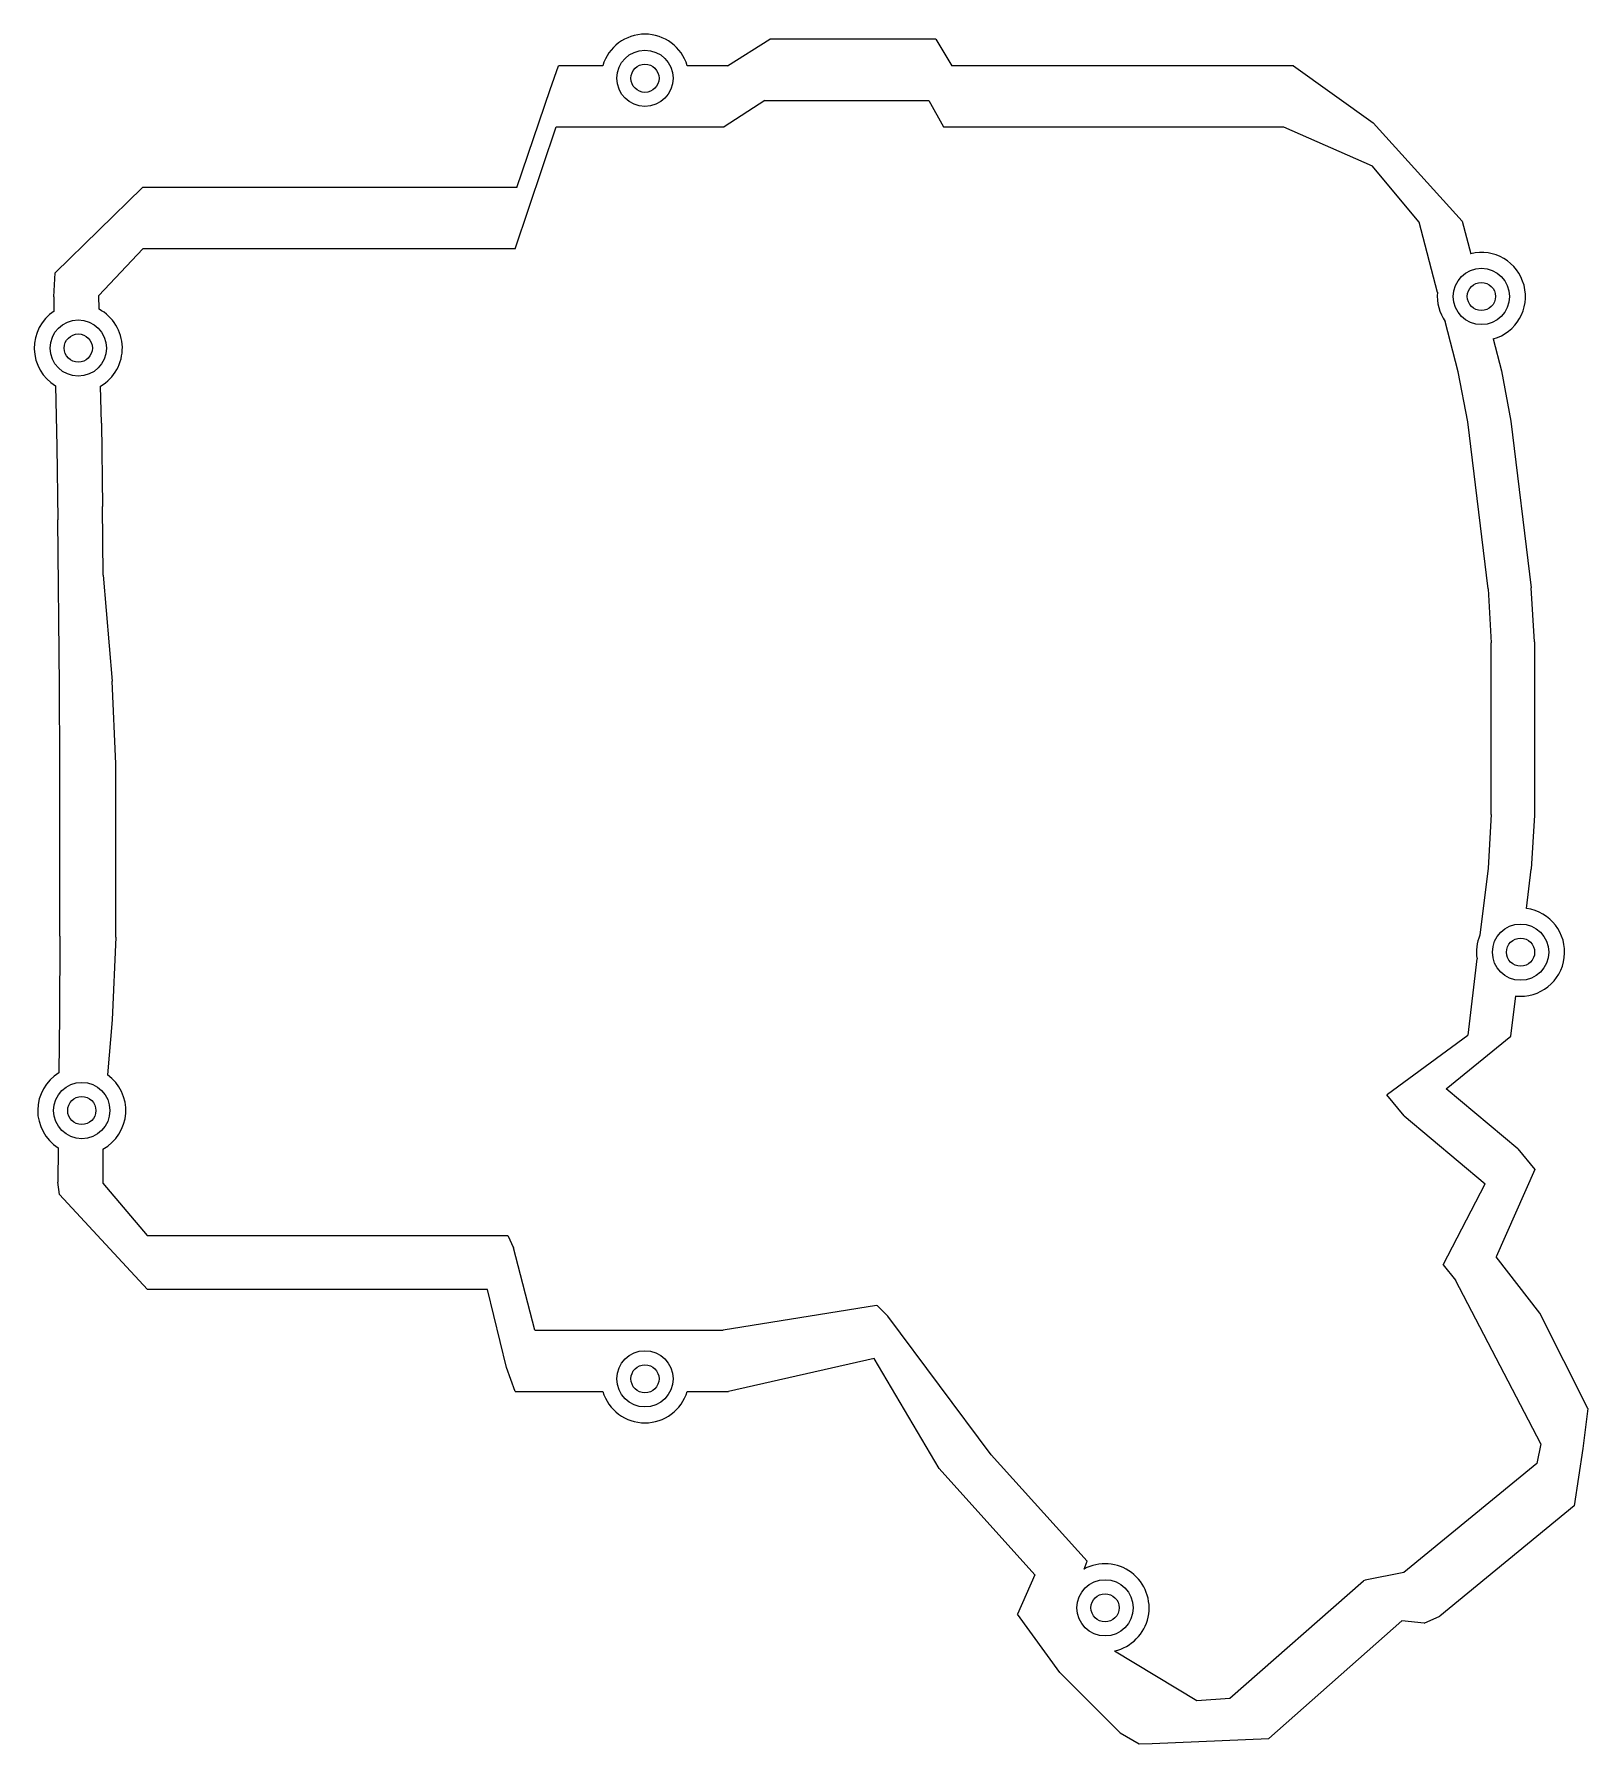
# Model space of a CAD drawing. Header units: millimetres. Extents: x -67 to 99, y -108 to 74.
import ezdxf

# ---------------------------------------------------------------- set-up
doc = ezdxf.new("R2010")
doc.units = ezdxf.units.MM

msp = doc.modelspace()

# ---------------------------------------------------------------- linework, layer by layer
for p, q in [((7.03, 70.66, -5), (11.55, 73.48, -5)), ((7.03, 70.66), (11.55, 73.48)), ((29.24, 73.48, -5), (11.55, 73.48, -5)), ((11.55, 73.48, -5), (11.55, 73.48)), ((29.24, 73.48), (11.55, 73.48)), ((29.24, 73.48, -5), (30.96, 70.66, -5)), ((29.24, 73.48, -5), (29.24, 73.48)), ((29.24, 73.48), (30.96, 70.66)), ((-11.88, 68.11, -5), (-10.97, 70.66, -5)), ((-11.88, 68.11), (-10.97, 70.66)), ((-6.26, 70.66, -5), (-10.97, 70.66, -5)), ((-10.97, 70.66, -5), (-10.97, 70.66)), ((-6.26, 70.66), (-10.97, 70.66)), ((-6.26, 70.66, -5), (-6.26, 70.66)), ((-4.76, 69.32, -5), (-4.76, 69.32, -3.75)), ((-3.26, 69.32, -3.75), (-3.26, 69.32)), ((7.03, 70.66, -5), (2.75, 70.66, -5)), ((2.75, 70.66, -5), (2.75, 70.66)), ((7.03, 70.66), (2.75, 70.66)), ((7.03, 70.66, -5), (7.03, 70.66)), ((67.39, 70.66, -5), (30.96, 70.66, -5)), ((30.96, 70.66, -5), (30.96, 70.66)), ((67.39, 70.66), (30.96, 70.66)), ((67.39, 70.66, -5), (75.89, 64.57, -5)), ((67.39, 70.66, -5), (67.39, 70.66)), ((67.39, 70.66), (75.89, 64.57)), ((-15.43, 57.66, -5), (-11.88, 68.11, -5)), ((-15.43, 57.66), (-11.88, 68.11)), ((-11.88, 68.11, -5), (-11.88, 68.11)), ((11.02, 66.95), (6.69, 64.13)), ((11.02, 66.95, -2), (6.69, 64.13, -2)), ((11.02, 66.95), (28.52, 66.95)), ((11.02, 66.95, -2), (11.02, 66.95)), ((11.02, 66.95, -2), (28.52, 66.95, -2)), ((28.52, 66.95), (30.08, 64.13)), ((28.52, 66.95, -2), (28.52, 66.95)), ((28.52, 66.95, -2), (30.08, 64.13, -2)), ((-15.59, 51.13), (-11.24, 64.13)), ((-15.59, 51.13, -2), (-11.24, 64.13, -2)), ((-11.24, 64.13), (6.69, 64.13)), ((-11.24, 64.13, -2), (-11.24, 64.13)), ((-11.24, 64.13, -2), (6.69, 64.13, -2)), ((6.69, 64.13, -2), (6.69, 64.13)), ((30.08, 64.13), (66.34, 64.13)), ((30.08, 64.13, -2), (30.08, 64.13)), ((30.08, 64.13, -2), (66.34, 64.13, -2)), ((66.34, 64.13), (75.79, 59.97)), ((66.34, 64.13, -2), (66.34, 64.13)), ((66.34, 64.13, -2), (75.79, 59.97, -2)), ((85.39, 54.07, -5), (75.89, 64.57, -5)), ((75.89, 64.57, -5), (75.89, 64.57)), ((85.39, 54.07), (75.89, 64.57)), ((80.79, 53.97), (75.79, 59.97)), ((75.79, 59.97, -2), (75.79, 59.97)), ((80.79, 53.97, -2), (75.79, 59.97, -2)), ((-64.65, 48.57, -5), (-55.34, 57.66, -5)), ((-64.65, 48.57), (-55.34, 57.66)), ((-15.43, 57.66, -5), (-55.34, 57.66, -5)), ((-55.34, 57.66, -5), (-55.34, 57.66)), ((-15.43, 57.66), (-55.34, 57.66)), ((-15.43, 57.66, -5), (-15.43, 57.66)), ((82.75, 46.5), (80.79, 53.97)), ((80.79, 53.97, -2), (80.79, 53.97)), ((82.75, 46.5, -2), (80.79, 53.97, -2)), ((85.39, 54.07, -5), (86.3, 50.62, -5)), ((85.39, 54.07, -5), (85.39, 54.07)), ((85.39, 54.07), (86.3, 50.62)), ((-60.01, 46.15), (-55.32, 51.13)), ((-60.01, 46.15, -2), (-55.32, 51.13, -2)), ((-15.59, 51.13), (-55.32, 51.13)), ((-55.32, 51.13, -2), (-55.32, 51.13)), ((-15.59, 51.13, -2), (-55.32, 51.13, -2)), ((-15.59, 51.13, -2), (-15.59, 51.13)), ((86.3, 50.62, -5), (86.3, 50.62)), ((-64.81, 46.02, -5), (-64.65, 48.57, -5)), ((-64.81, 46.02), (-64.65, 48.57)), ((-64.65, 48.57, -5), (-64.65, 48.57)), ((-64.81, 46.02, -5), (-64.78, 44.48, -5)), ((-64.81, 46.02, -5), (-64.81, 46.02)), ((-64.81, 46.02), (-64.78, 44.48)), ((-59.98, 44.7), (-60.01, 46.15)), ((-59.98, 44.7, -2), (-60.01, 46.15, -2)), ((-60.01, 46.15, -2), (-60.01, 46.15)), ((82.75, 46.5, -2), (82.75, 46.5)), ((84.43, 46.06, -5), (84.43, 46.06, -3.75)), ((85.93, 46.06, -3.75), (85.93, 46.06)), ((-64.78, 44.48, -5), (-64.78, 44.48)), ((-59.98, 44.7, -2), (-59.98, 44.7)), ((84.97, 38.04), (83.57, 43.38)), ((83.57, 43.38, -2), (83.57, 43.38)), ((84.97, 38.04, -2), (83.57, 43.38, -2)), ((-65.19, 40.56, -5), (-65.19, 40.56, -3.75)), ((-63.69, 40.56, -3.75), (-63.69, 40.56)), ((88.68, 41.53, -5), (89.57, 38.14, -5)), ((88.68, 41.53, -5), (88.68, 41.53)), ((88.68, 41.53), (89.57, 38.14)), ((-64.62, 36.53, -5), (-64.49, 30.08, -5)), ((-64.62, 36.53, -5), (-64.62, 36.53)), ((-64.62, 36.53), (-64.49, 30.08)), ((-59.73, 32.55), (-59.81, 36.5)), ((-59.73, 32.55, -2), (-59.81, 36.5, -2)), ((-59.81, 36.5, -2), (-59.81, 36.5)), ((85.98, 32.68), (84.97, 38.04)), ((84.97, 38.04, -2), (84.97, 38.04)), ((85.98, 32.68, -2), (84.97, 38.04, -2)), ((89.57, 38.14, -5), (90.58, 32.78, -5)), ((89.57, 38.14, -5), (89.57, 38.14)), ((89.57, 38.14), (90.58, 32.78)), ((-59.73, 32.55), (-59.6, 23.66)), ((-59.73, 32.55, -2), (-59.6, 23.66, -2)), ((-59.73, 32.55, -2), (-59.73, 32.55)), ((88.14, 14.9), (85.98, 32.68)), ((85.98, 32.68, -2), (85.98, 32.68)), ((88.14, 14.9, -2), (85.98, 32.68, -2)), ((90.58, 32.78, -5), (92.74, 15, -5)), ((90.58, 32.78, -5), (90.58, 32.78)), ((90.58, 32.78), (92.74, 15)), ((-64.49, 30.08, -5), (-64.37, 22.24, -5)), ((-64.49, 30.08, -5), (-64.49, 30.08)), ((-64.49, 30.08), (-64.37, 22.24)), ((-64.21, 4.57, -5), (-64.37, 22.24, -5)), ((-64.37, 22.24, -5), (-64.37, 22.24)), ((-64.21, 4.57), (-64.37, 22.24)), ((-59.54, 16.35), (-59.6, 23.66)), ((-59.54, 16.35, -2), (-59.6, 23.66, -2)), ((-59.6, 23.66, -2), (-59.6, 23.66)), ((-59.54, 16.35), (-58.57, 5.04)), ((-59.54, 16.35, -2), (-58.57, 5.04, -2)), ((-59.54, 16.35, -2), (-59.54, 16.35)), ((88.14, 14.9), (88.48, 9.15)), ((88.14, 14.9, -2), (88.48, 9.15, -2)), ((88.14, 14.9, -2), (88.14, 14.9)), ((93.08, 9.25, -5), (92.74, 15, -5)), ((92.74, 15, -5), (92.74, 15)), ((93.08, 9.25), (92.74, 15)), ((88.48, -9.15), (88.48, 9.15)), ((88.48, 9.15, -2), (88.48, 9.15)), ((88.48, -9.15, -2), (88.48, 9.15, -2)), ((93.08, 9.25, -5), (93.08, -9.25, -5)), ((93.08, 9.25, -5), (93.08, 9.25)), ((93.08, 9.25), (93.08, -9.25)), ((-64.17, -3.85, -5), (-64.21, 4.57, -5)), ((-64.21, 4.57, -5), (-64.21, 4.57)), ((-64.17, -3.85), (-64.21, 4.57)), ((-58.19, -3.75), (-58.57, 5.04)), ((-58.19, -3.75, -2), (-58.57, 5.04, -2)), ((-58.57, 5.04, -2), (-58.57, 5.04)), ((-64.17, -22.15, -5), (-64.17, -3.85, -5)), ((-64.17, -3.85, -5), (-64.17, -3.85)), ((-64.17, -22.15), (-64.17, -3.85)), ((-58.19, -22.25), (-58.19, -3.75)), ((-58.19, -22.25, -2), (-58.19, -3.75, -2)), ((-58.19, -3.75, -2), (-58.19, -3.75)), ((88.48, -9.15), (88.14, -14.9)), ((88.48, -9.15, -2), (88.14, -14.9, -2)), ((88.48, -9.15, -2), (88.48, -9.15)), ((93.08, -9.25, -5), (92.74, -15, -5)), ((93.08, -9.25), (92.74, -15)), ((93.08, -9.25, -5), (93.08, -9.25)), ((88.14, -14.9), (87.27, -22.03)), ((88.14, -14.9, -2), (87.27, -22.03, -2)), ((88.14, -14.9, -2), (88.14, -14.9)), ((92.23, -19.18, -5), (92.74, -15, -5)), ((92.23, -19.18), (92.74, -15)), ((92.74, -15, -5), (92.74, -15)), ((92.23, -19.18, -5), (92.23, -19.18)), ((-64.17, -22.15, -5), (-64.21, -30.57, -5)), ((-64.17, -22.15), (-64.21, -30.57)), ((-64.17, -22.15, -5), (-64.17, -22.15)), ((-58.19, -22.25), (-58.57, -31.04)), ((-58.19, -22.25, -2), (-58.57, -31.04, -2)), ((-58.19, -22.25, -2), (-58.19, -22.25)), ((87.27, -22.03, -2), (87.27, -22.03)), ((86.96, -24.56), (85.98, -32.68)), ((86.96, -24.56, -2), (85.98, -32.68, -2)), ((86.96, -24.56, -2), (86.96, -24.56)), ((88.61, -23.84, -5), (88.61, -23.84, -3.75)), ((90.11, -23.84, -3.75), (90.11, -23.84)), ((90.58, -32.78, -5), (91.09, -28.51, -5)), ((90.58, -32.78), (91.09, -28.51)), ((91.09, -28.51, -5), (91.09, -28.51)), ((-64.21, -30.57, -5), (-64.27, -36.71, -5)), ((-64.21, -30.57), (-64.27, -36.71)), ((-64.21, -30.57, -5), (-64.21, -30.57)), ((-58.57, -31.04), (-59.07, -36.91)), ((-58.57, -31.04, -2), (-59.07, -36.91, -2)), ((-58.57, -31.04, -2), (-58.57, -31.04)), ((77.43, -38.99), (85.98, -32.68)), ((77.43, -38.99, -2), (85.98, -32.68, -2)), ((83.69, -38.4, -5), (90.58, -32.78, -5)), ((83.69, -38.4), (90.58, -32.78)), ((85.98, -32.68, -2), (85.98, -32.68)), ((90.58, -32.78, -5), (90.58, -32.78)), ((-64.27, -36.71, -5), (-64.27, -36.71)), ((-59.07, -36.91, -2), (-59.07, -36.91)), ((77.43, -38.99), (77.36, -39.06)), ((77.43, -38.99, -2), (77.36, -39.06, -2)), ((79.19, -41.29), (77.36, -39.06)), ((77.36, -39.06, -2), (77.36, -39.06)), ((79.19, -41.29, -2), (77.36, -39.06, -2)), ((77.43, -38.99, -2), (77.43, -38.99)), ((91.31, -44.79, -5), (83.69, -38.4, -5)), ((83.69, -38.4, -5), (83.69, -38.4)), ((91.31, -44.79), (83.69, -38.4)), ((-64.82, -40.72, -5), (-64.82, -40.72, -3.75)), ((-63.32, -40.72, -3.75), (-63.32, -40.72)), ((79.19, -41.29), (87.84, -48.55)), ((79.19, -41.29, -2), (79.19, -41.29)), ((79.19, -41.29, -2), (87.84, -48.55, -2)), ((-64.34, -44.69, -5), (-64.37, -48.34, -5)), ((-64.34, -44.69), (-64.37, -48.34)), ((-64.34, -44.69, -5), (-64.34, -44.69)), ((-59.56, -44.84), (-59.59, -48.46)), ((-59.56, -44.84, -2), (-59.59, -48.46, -2)), ((-59.56, -44.84, -2), (-59.56, -44.84)), ((91.31, -44.79, -5), (93.14, -47.02, -5)), ((91.31, -44.79, -5), (91.31, -44.79)), ((91.31, -44.79), (93.14, -47.02)), ((93.14, -47.02, -5), (89, -56.33, -5)), ((93.14, -47.02), (89, -56.33)), ((93.14, -47.02, -5), (93.14, -47.02)), ((-64.2, -49.66, -5), (-64.37, -48.34, -5)), ((-64.37, -48.34, -5), (-64.37, -48.34)), ((-64.2, -49.66), (-64.37, -48.34)), ((-59.59, -48.46), (-54.83, -54.04)), ((-59.59, -48.46, -2), (-54.83, -54.04, -2)), ((-59.59, -48.46, -2), (-59.59, -48.46)), ((83.37, -57.16), (87.84, -48.55)), ((83.37, -57.16, -2), (87.84, -48.55, -2)), ((87.84, -48.55, -2), (87.84, -48.55)), ((-54.8, -59.8, -5), (-64.2, -49.66, -5)), ((-64.2, -49.66, -5), (-64.2, -49.66)), ((-54.8, -59.8), (-64.2, -49.66)), ((-54.83, -54.04), (-16.39, -54.04)), ((-54.83, -54.04, -2), (-16.39, -54.04, -2)), ((-54.83, -54.04, -2), (-54.83, -54.04)), ((-16.39, -54.04), (-15.79, -55.36)), ((-16.39, -54.04, -2), (-15.79, -55.36, -2)), ((-16.39, -54.04, -2), (-16.39, -54.04)), ((-13.5, -64.13), (-15.79, -55.36)), ((-13.5, -64.13, -2), (-15.79, -55.36, -2)), ((-15.79, -55.36, -2), (-15.79, -55.36)), ((93.67, -62.32, -5), (89, -56.33, -5)), ((89, -56.33, -5), (89, -56.33)), ((93.67, -62.32), (89, -56.33)), ((83.37, -57.16), (84.66, -58.81)), ((83.37, -57.16, -2), (83.37, -57.16)), ((83.37, -57.16, -2), (84.66, -58.81, -2)), ((-18.55, -59.8, -5), (-54.8, -59.8, -5)), ((-54.8, -59.8, -5), (-54.8, -59.8)), ((-18.55, -59.8), (-54.8, -59.8)), ((-16.53, -68.11, -5), (-18.55, -59.8, -5)), ((-18.55, -59.8, -5), (-18.55, -59.8)), ((-16.53, -68.11), (-18.55, -59.8)), ((93.76, -76.24), (84.66, -58.81)), ((84.66, -58.81, -2), (84.66, -58.81)), ((93.76, -76.24, -2), (84.66, -58.81, -2)), ((22.93, -61.52), (6.59, -64.13)), ((22.93, -61.52, -2), (6.59, -64.13, -2)), ((23.03, -61.54), (22.93, -61.52)), ((23.03, -61.54, -2), (22.93, -61.52, -2)), ((22.93, -61.52, -2), (22.93, -61.52)), ((24.15, -62.64), (23.03, -61.54)), ((24.15, -62.64, -2), (23.03, -61.54, -2)), ((23.03, -61.54, -2), (23.03, -61.54)), ((35.17, -77.43), (24.15, -62.64)), ((35.17, -77.43, -2), (24.15, -62.64, -2)), ((24.15, -62.64, -2), (24.15, -62.64)), ((98.78, -72.47, -5), (93.67, -62.32, -5)), ((93.67, -62.32, -5), (93.67, -62.32)), ((98.78, -72.47), (93.67, -62.32)), ((-13.5, -64.13), (6.59, -64.13)), ((-13.5, -64.13, -2), (6.59, -64.13, -2)), ((-13.5, -64.13, -2), (-13.5, -64.13)), ((6.59, -64.13, -2), (6.59, -64.13)), ((22.67, -67.17, -5), (7.13, -70.66, -5)), ((22.67, -67.17), (7.13, -70.66)), ((29.6, -78.88, -5), (22.67, -67.17, -5)), ((22.67, -67.17, -5), (22.67, -67.17)), ((29.6, -78.88), (22.67, -67.17)), ((-15.61, -70.66, -5), (-16.53, -68.11, -5)), ((-16.53, -68.11, -5), (-16.53, -68.11)), ((-15.61, -70.66), (-16.53, -68.11)), ((-15.61, -70.66, -5), (-6.26, -70.66, -5)), ((-15.61, -70.66, -5), (-15.61, -70.66)), ((-15.61, -70.66), (-6.26, -70.66)), ((-6.26, -70.66, -5), (-6.26, -70.66)), ((-4.76, -69.32, -5), (-4.76, -69.32, -3.75)), ((-3.26, -69.32, -3.75), (-3.26, -69.32)), ((2.75, -70.66, -5), (7.13, -70.66, -5)), ((2.75, -70.66, -5), (2.75, -70.66)), ((2.75, -70.66), (7.13, -70.66)), ((7.13, -70.66, -5), (7.13, -70.66)), ((98.78, -72.47, -5), (98.26, -76.73, -5)), ((98.78, -72.47), (98.26, -76.73)), ((98.78, -72.47, -5), (98.78, -72.47)), ((93.76, -76.24), (93.35, -78.35)), ((93.76, -76.24, -2), (93.35, -78.35, -2)), ((93.76, -76.24, -2), (93.76, -76.24)), ((35.17, -77.43), (45.38, -88.77)), ((35.17, -77.43, -2), (45.38, -88.77, -2)), ((35.17, -77.43, -2), (35.17, -77.43)), ((93.35, -78.35), (79.17, -89.97)), ((93.35, -78.35, -2), (79.17, -89.97, -2)), ((93.35, -78.35, -2), (93.35, -78.35)), ((98.26, -76.73, -5), (97.31, -82.87, -5)), ((98.26, -76.73), (97.31, -82.87)), ((98.26, -76.73, -5), (98.26, -76.73)), ((39.81, -90.22, -5), (29.6, -78.88, -5)), ((29.6, -78.88, -5), (29.6, -78.88)), ((39.81, -90.22), (29.6, -78.88)), ((97.31, -82.87, -5), (82.99, -94.63, -5)), ((97.31, -82.87), (82.99, -94.63)), ((97.31, -82.87, -5), (97.31, -82.87)), ((45.06, -89.6), (45.38, -88.77)), ((45.06, -89.6, -2), (45.38, -88.77, -2)), ((45.38, -88.77, -2), (45.38, -88.77)), ((39.81, -90.22, -5), (37.97, -94.39, -5)), ((39.81, -90.22), (37.97, -94.39)), ((39.81, -90.22, -5), (39.81, -90.22)), ((45.06, -89.6, -2), (45.06, -89.6)), ((60.59, -103.35), (74.86, -90.87)), ((60.59, -103.35, -2), (74.86, -90.87, -2)), ((75.05, -90.79), (74.86, -90.87)), ((75.05, -90.79, -2), (74.86, -90.87, -2)), ((74.86, -90.87, -2), (74.86, -90.87)), ((79.17, -89.97), (75.05, -90.79)), ((79.17, -89.97, -2), (75.05, -90.79, -2)), ((75.05, -90.79, -2), (75.05, -90.79)), ((79.17, -89.97, -2), (79.17, -89.97)), ((42.49, -100.61, -5), (37.97, -94.39, -5)), ((37.97, -94.39, -5), (37.97, -94.39)), ((42.49, -100.61), (37.97, -94.39)), ((44.3, -93.73, -5), (44.3, -93.73, -3.75)), ((45.8, -93.73, -3.75), (45.8, -93.73)), ((81.32, -95.35, -5), (82.99, -94.63, -5)), ((81.32, -95.35), (82.99, -94.63)), ((82.99, -94.63, -5), (82.99, -94.63)), ((78.95, -95.13, -5), (64.75, -107.67, -5)), ((78.95, -95.13), (64.75, -107.67)), ((81.32, -95.35, -5), (78.95, -95.13, -5)), ((78.95, -95.13, -5), (78.95, -95.13)), ((81.32, -95.35), (78.95, -95.13)), ((81.32, -95.35, -5), (81.32, -95.35)), ((48.32, -98.32), (57.09, -103.6)), ((48.32, -98.32, -2), (57.09, -103.6, -2)), ((48.32, -98.32, -2), (48.32, -98.32)), ((48.92, -107.07, -5), (42.49, -100.61, -5)), ((42.49, -100.61, -5), (42.49, -100.61)), ((48.92, -107.07), (42.49, -100.61)), ((57.09, -103.6), (60.59, -103.35)), ((57.09, -103.6, -2), (60.59, -103.35, -2)), ((57.09, -103.6, -2), (57.09, -103.6)), ((60.59, -103.35, -2), (60.59, -103.35)), ((48.92, -107.07, -5), (50.92, -108.23, -5)), ((48.92, -107.07, -5), (48.92, -107.07)), ((48.92, -107.07), (50.92, -108.23)), ((50.92, -108.23, -5), (52.34, -108.2, -5)), ((50.92, -108.23), (52.34, -108.2)), ((50.92, -108.23, -5), (50.92, -108.23)), ((52.34, -108.2, -5), (64.75, -107.67, -5)), ((52.34, -108.2), (64.75, -107.67)), ((52.34, -108.2, -5), (52.34, -108.2)), ((64.75, -107.67, -5), (64.75, -107.67))]:
    msp.add_line(p, q)
for centre, radius in [((-1.76, 69.32, -5), 3), ((-1.76, 69.32, -3.75), 3), ((-1.76, 69.32), 1.5), ((-1.76, 69.32, -3.75), 1.5), ((87.43, 46.06, -5), 3), ((87.43, 46.06, -3.75), 3), ((87.43, 46.06), 1.5), ((87.43, 46.06, -3.75), 1.5), ((-62.19, 40.56, -5), 3), ((-62.19, 40.56, -3.75), 3), ((-62.19, 40.56), 1.5), ((-62.19, 40.56, -3.75), 1.5), ((91.61, -23.84, -5), 3), ((91.61, -23.84, -3.75), 3), ((91.61, -23.84), 1.5), ((91.61, -23.84, -3.75), 1.5), ((-61.82, -40.72, -5), 3), ((-61.82, -40.72, -3.75), 3), ((-61.82, -40.72), 1.5), ((-61.82, -40.72, -3.75), 1.5), ((-1.76, -69.32, -5), 3), ((-1.76, -69.32, -3.75), 3), ((-1.76, -69.32), 1.5), ((-1.76, -69.32, -3.75), 1.5), ((47.3, -93.73, -5), 3), ((47.3, -93.73, -3.75), 3), ((47.3, -93.73), 1.5), ((47.3, -93.73, -3.75), 1.5)]:
    msp.add_circle(centre, radius)
for centre, start, end in [((-1.76, 69.32, -5), 16.595, 163.405), ((-1.76, 69.32), 16.595, 163.405), ((87.43, 46.06, -5), -74.5684, 103.9433), ((87.43, 46.06), -74.5684, 103.9433), ((87.43, 46.06), -185.4035, -145.2216), ((87.43, 46.06, -2), -185.4035, -145.2216), ((-62.19, 40.56, -5), -236.6587, -121.0326), ((-62.19, 40.56), -236.6587, -121.0326), ((-62.19, 40.56), -59.5732, 61.8818), ((-62.19, 40.56, -2), -59.5732, 61.8818), ((91.61, -23.84, -5), -96.257, 82.3856), ((91.61, -23.84), -96.257, 82.3856), ((91.61, -23.84), -202.7215, -171.1499), ((91.61, -23.84, -2), -202.7215, -171.1499), ((-61.82, -40.72, -5), -238.6488, -122.4228), ((-61.82, -40.72), -238.6488, -122.4228), ((-61.82, -40.72), -61.2581, 54.2228), ((-61.82, -40.72, -2), -61.2581, 54.2228), ((-1.76, -69.32, -5), -163.405, -16.595), ((-1.76, -69.32), -163.405, -16.595), ((47.3, -93.73), -77.4839, 118.5396), ((47.3, -93.73, -2), -77.4839, 118.5396)]:
    msp.add_arc(centre, 4.7, start, end)

doc.saveas('drawing.dxf')
